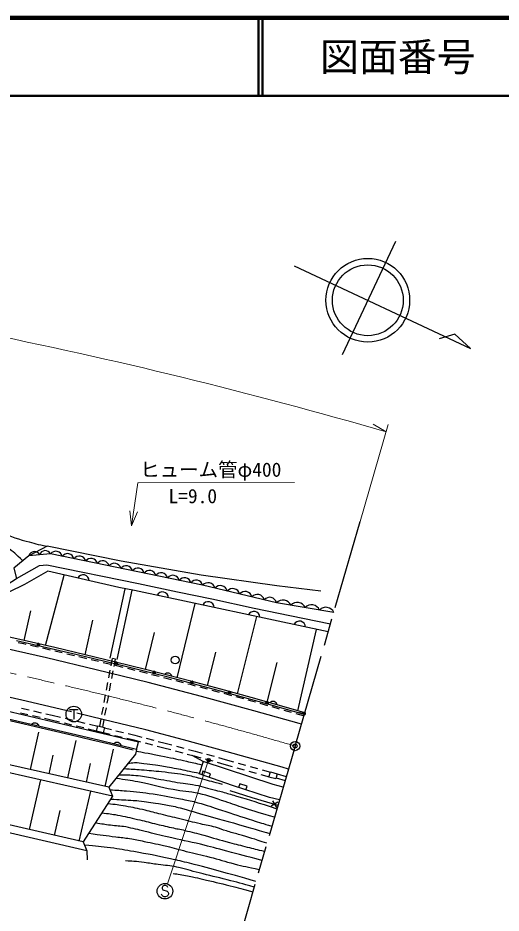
# Model space of a CAD drawing. Units: millimetres at full size, sheet at 1:1000; details may follow other scales. Extents: x 40000 to 680000, y 20000 to 380000.
# Drawn here: x 477822 to 539897, y 265049 to 380000 of the extents above; entities that cross this region are included whole.
import ezdxf
from ezdxf.enums import TextEntityAlignment as Align

# ---------------------------------------------------------------- set-up
doc = ezdxf.new("R2010")
doc.units = ezdxf.units.MM
doc.header["$LTSCALE"] = 1000
doc.header["$PDMODE"] = 32
doc.header["$PDSIZE"] = 500
doc.linetypes.add('CHAIN', pattern=[18.5, 12, -1.5, 3.5, -1.5])
for name, color, linetype, lineweight in [('M-BGD', 7, 'Continuous', 25), ('M-BGD-EXST', 7, 'Continuous', 25), ('M-BMK', 2, 'Continuous', 13), ('M-BMK-OTRS', 5, 'Continuous', 25), ('M-BMK-SRVR', 3, 'Continuous', 25), ('M-STR-HTXT', 7, 'Continuous', 13), ('M-STR-STRC', 7, 'Continuous', 25), ('M-TTL', 2, 'Continuous', 140), ('M-TTL-LINE', 7, 'Continuous', 50)]:
    doc.layers.add(name, color=color, linetype=linetype, lineweight=lineweight)
doc.layers.add('M-TTL-TXT', color=7, linetype='Continuous')
doc.styles.add('ＭＳ ゴシック', font='')
doc.styles.get('ＭＳ ゴシック').set_extended_font_data('MS Gothic')

msp = doc.modelspace()

# ---------------------------------------------------------------- linework, layer by layer
at = {"layer": 'M-BGD'}
for p, q in [((481365, 299418), (483748, 308461)), ((489685, 297801), (491618, 306690)), ((490565, 297610), (492502, 306518)), ((498285, 295269), (500591, 304801)), ((478645, 300047), (479480, 303859)), ((486448, 298212), (487428, 302660)), ((506014, 293215), (508505, 303115)), ((513790, 291024), (516173, 301482)), ((494218, 296320), (495388, 301085)), ((477876, 299806), (478557, 299657)), ((478557, 299657), (478852, 299588)), ((479436, 299453), (480411, 299228)), ((480995, 299093), (481970, 298868)), ((482554, 298732), (483527, 298499)), ((484110, 298360), (485083, 298127)), ((485666, 297987), (486355, 297823)), ((486355, 297823), (486639, 297755)), ((489798, 296820), (489968, 297726)), ((490361, 297653), (489968, 297726)), ((502187, 294247), (503230, 298570)), ((487222, 297616), (488195, 297383)), ((488779, 297244), (489751, 297011)), ((490189, 296734), (490361, 297653)), ((490335, 296871), (491305, 296631)), ((509845, 292146), (511126, 297218)), ((489502, 295247), (489687, 296230)), ((489893, 295162), (490078, 296145)), ((491888, 296486), (492858, 296246)), ((493441, 296101), (494120, 295933)), ((494120, 295933), (494411, 295858)), ((494991, 295707), (495960, 295457)), ((489206, 293675), (489391, 294658)), ((489597, 293589), (489782, 294572)), ((496541, 295307), (497509, 295057)), ((498090, 294907), (499058, 294656)), ((499639, 294506), (499945, 294427)), ((499945, 294427), (500606, 294252)), ((501186, 294098), (502152, 293842)), ((502732, 293688), (503699, 293432)), ((504278, 293275), (505243, 293011)), ((488911, 292102), (489096, 293085)), ((489302, 292017), (489487, 293000)), ((505821, 292853), (506786, 292590)), ((507365, 292432), (507665, 292350)), ((507665, 292350), (508328, 292161)), ((508905, 291997), (509867, 291724)), ((478274, 291360), (479249, 291139)), ((479834, 291007), (480810, 290786)), ((488615, 290530), (488800, 291513)), ((489006, 290445), (489191, 291427)), ((510444, 291560), (511406, 291286)), ((511983, 291122), (512945, 290849)), ((478140, 290775), (479115, 290554)), ((479700, 290422), (480675, 290201)), ((481261, 290068), (482099, 289878)), ((481395, 290653), (482235, 290463)), ((482099, 289878), (483171, 289620)), ((482235, 290463), (483312, 290203)), ((483895, 290062), (484867, 289828)), ((485450, 289687), (486423, 289453)), ((488334, 289034), (488504, 289940)), ((488723, 288937), (488895, 289855)), ((513522, 290685), (514483, 290408)), ((483754, 289479), (484726, 289245)), ((485310, 289104), (486282, 288869)), ((486865, 288729), (487937, 288470)), ((487006, 289312), (488082, 289052)), ((488950, 288823), (489829, 288611)), ((479432, 283487), (480515, 288285)), ((488801, 288221), (489679, 288009)), ((490263, 287869), (491235, 287635)), ((490413, 288471), (491385, 288237)), ((491818, 287495), (492697, 287283)), ((491968, 288096), (492847, 287885)), ((492847, 287885), (493726, 287657)), ((494307, 287506), (495275, 287255)), ((484228, 282405), (485310, 287200)), ((492697, 287283), (493572, 287056)), ((493068, 286062), (493303, 286999)), ((494153, 286906), (495121, 286654)), ((495701, 286504), (496576, 286276)), ((495855, 287104), (496734, 286876)), ((496576, 286276), (497448, 286044)), ((496734, 286876), (497608, 286643)), ((498188, 286489), (499154, 286232)), ((481830, 282946), (482371, 285343)), ((489021, 281323), (490103, 286116)), ((498028, 285890), (498994, 285633)), ((499574, 285478), (500446, 285246)), ((499734, 286077), (500608, 285845)), ((501630, 284512), (500201, 285281)), ((500446, 285246), (501311, 285007)), ((500608, 285845), (501475, 285605)), ((502053, 285445), (503017, 285179)), ((489509, 281213), (476150, 284228)), ((486625, 281864), (487165, 284260)), ((501630, 284512), (501103, 282924)), ((501889, 284847), (502853, 284581)), ((503431, 284422), (504297, 284183)), ((503596, 285019), (504463, 284780)), ((504297, 284183), (505362, 283885)), ((504463, 284780), (505531, 284481)), ((506109, 284319), (507072, 284050)), ((489967, 280084), (475126, 283434)), ((501600, 283279), (501435, 282808)), ((502544, 282949), (501600, 283279)), ((502378, 282477), (502544, 282949)), ((505940, 283723), (506903, 283453)), ((507481, 283292), (508444, 283022)), ((507650, 283888), (508613, 283619)), ((509021, 282861), (510087, 282562)), ((509190, 283457), (510259, 283158)), ((511125, 282912), (512289, 282569)), ((479298, 275773), (480770, 282160)), ((506313, 281653), (506161, 281177)), ((507266, 281348), (506313, 281653)), ((510981, 282412), (512144, 282069)), ((485714, 274295), (487192, 280710)), ((507113, 280871), (507266, 281348)), ((510534, 279479), (511027, 278609)), ((482506, 275034), (483245, 278242)), ((511216, 279290), (510345, 278798)), ((486692, 273043), (474189, 275924)), ((486201, 274183), (474769, 276817))]:
    msp.add_line(p, q, dxfattribs=at)
for points in [[(516726, 306371), (511091, 307052), (501360, 308452), (491106, 310223), (481567, 312167), (479242, 310907), (477305, 309358), (477623, 308007)], [(518404, 303654), (511049, 304899), (501549, 307152), (482023, 311164), (479242, 310907)], [(474668, 305333), (474365, 305904), (477623, 308007), (480581, 309664), (481520, 309774), (493301, 307362), (498328, 306316), (502739, 305397), (508195, 304226), (514439, 302909), (517980, 302192)], [(514667, 290771), (513547, 291094), (507772, 292735), (503906, 293791), (500047, 294814), (494218, 296320), (490342, 297282), (486448, 298212), (482550, 299144), (478645, 300047), (472861, 301318), (468937, 302144), (465030, 302930), (461096, 303710), (457177, 304461), (453244, 305193), (449290, 305898), (443377, 306895), (439452, 307504), (435512, 308103), (432597, 308531), (430730, 308821)], [(517681, 301161), (492782, 306464), (490809, 306847), (481676, 308935), (478650, 307243), (474668, 305333)], [(493303, 286999), (487882, 288279), (481503, 289781), (475688, 291146)], [(493068, 286062), (488187, 287249), (484700, 288062), (475432, 290218)], [(475842, 289985), (478631, 289355), (481558, 288682), (484474, 287989), (487329, 287311), (489774, 286724), (492609, 285993)], [(493068, 286062), (492924, 285478), (489509, 281213)], [(511899, 281227), (510609, 281563), (501630, 284512)], [(511422, 279582), (510148, 279899), (505409, 281417), (501103, 282924)], [(489509, 281213), (489967, 280084), (486201, 274183), (486692, 273043), (486738, 271906)], [(505039, 280786), (507885, 279898), (509748, 279330), (511230, 278920)]]:
    msp.add_lwpolyline(points, dxfattribs=at)
for points in [[(488092, 289094), (488964, 288877), (488795, 288198), (487924, 288415)], [(510269, 283193), (511135, 282943), (510941, 282272), (510075, 282522)]]:
    msp.add_lwpolyline(points, close=True, dxfattribs=at)
msp.add_circle((498033, 297541), 500, dxfattribs=at)
for centre, radius, start, end in [((481349, 310863), 738, 24.07232, 166.49647), ((479959, 310734), 738, 24.07232, 166.49647), ((482706, 310679), 838, 12.16883, 144.60824), ((484208, 310370), 838, 12.16883, 144.60824), ((485710, 310061), 838, 12.16883, 144.60824), ((487212, 309753), 838, 12.16883, 144.60824), ((488714, 309444), 838, 12.16883, 144.60824), ((490216, 309135), 838, 12.16883, 144.60824), ((491718, 308827), 838, 12.16883, 144.60824), ((493220, 308518), 838, 12.16883, 144.60824), ((486205, 307727), 769, 359.80168, 154.44092), ((494722, 308209), 838, 12.16883, 144.60824), ((496224, 307901), 838, 12.16883, 144.60824), ((497726, 307592), 838, 12.16883, 144.60824), ((499228, 307284), 838, 12.16883, 144.60824), ((500730, 306975), 838, 12.16883, 144.60824), ((502246, 306563), 912, 13.51831, 139.8087), ((503829, 306188), 912, 13.51831, 139.8087), ((496393, 305522), 769, 0.65789, 155.29712), ((505413, 305812), 912, 13.51831, 139.8087), ((506996, 305437), 912, 13.51831, 139.8087), ((508579, 305062), 912, 13.51831, 139.8087), ((502262, 304272), 769, 0.65789, 155.29712), ((510163, 304686), 912, 13.51831, 139.8087), ((511865, 304133), 1119, 23.98218, 136.79555), ((513704, 303822), 1119, 23.98218, 136.79555), ((515542, 303510), 1119, 23.98218, 136.79555), ((508130, 303023), 769, 0.65789, 155.29712), ((517381, 303199), 1119, 23.98218, 136.79555), ((513999, 301773), 769, 0.65789, 155.29712), ((497066, 295309), 567, 13.58176, 137.43678), ((510587, 291658), 567, 12.20505, 136.06007), ((480005, 288880), 567, 14.97791, 138.83294), ((490564, 286396), 567, 14.40209, 138.25711)]:
    msp.add_arc(centre, radius, start, end, dxfattribs=at)
for points, knots in [([(478472, 310291), (477535, 311152), (477265, 311415), (476421, 312047), (475767, 312536), (475432, 312878), (474693, 313226), (473802, 313645), (473255, 313795), (472290, 313986), (471345, 314172), (470794, 314128), (469839, 314252), (468643, 314408), (467976, 314522), (466787, 314728), (465876, 314886), (465364, 314974), (464466, 315192), (463125, 315517), (462400, 315800), (461087, 316226), (460141, 316532), (459609, 316699), (458682, 317060), (457760, 317419), (457272, 317688), (456362, 318075), (454864, 318713), (454062, 319178), (452508, 319663), (450368, 320331), (449023, 320088), (446859, 320672), (444429, 321328), (443542, 321762), (440849, 322999)], [0, 0, 0, 0, 1, 1, 1, 2, 2, 2, 3, 3, 3, 4, 4, 4, 5, 5, 5, 6, 6, 6, 7, 7, 7, 8, 8, 8, 9, 9, 9, 10, 10, 10, 11, 11, 11, 12, 12, 12, 12]), ([(451337, 321289), (453949, 320663), (454609, 320503), (456704, 319989), (459733, 319247), (461455, 318920), (464451, 318051), (467415, 317191), (469040, 316585), (471935, 315513), (474668, 314502), (476073, 313560), (478887, 312803), (479926, 312523), (480303, 312408), (481567, 312167)], [0, 0, 0, 0, 1, 1, 1, 2, 2, 2, 3, 3, 3, 4, 4, 4, 5, 5, 5, 5]), ([(493015, 285846), (494778, 285533), (495240, 285455), (496659, 285164), (497766, 284937), (498383, 284797), (499485, 284549), (500269, 284372), (500517, 284315), (501489, 284087)], [0, 0, 0, 0, 1, 1, 1, 2, 2, 2, 3, 3, 3, 3]), ([(491920, 284224), (492319, 284326), (492465, 284353), (492821, 284376), (493289, 284405), (493550, 284310), (494016, 284256), (494601, 284189), (494929, 284155), (495511, 284070), (496314, 283952), (496763, 283878), (497561, 283733), (498471, 283569), (498977, 283456), (499882, 283269), (500370, 283169), (500524, 283137), (501131, 283009)], [0, 0, 0, 0, 1, 1, 1, 2, 2, 2, 3, 3, 3, 4, 4, 4, 5, 5, 5, 6, 6, 6, 6]), ([(490791, 282814), (491821, 282811), (492125, 282810), (492976, 282730), (493841, 282649), (494317, 282537), (495175, 282397), (495573, 282333), (495795, 282284), (496192, 282214), (497309, 282018), (497930, 281883), (499051, 281719), (499523, 281650), (499791, 281634), (500262, 281555), (501297, 281382), (501854, 281175), (502871, 280920), (503349, 280800), (503615, 280729), (504090, 280599), (504751, 280417), (505119, 280309), (505778, 280118), (507868, 279510), (508530, 279277), (511094, 278449)], [0, 0, 0, 0, 1, 1, 1, 2, 2, 2, 3, 3, 3, 4, 4, 4, 5, 5, 5, 6, 6, 6, 7, 7, 7, 8, 8, 8, 9, 9, 9, 9]), ([(504097, 281559), (502848, 281896), (502530, 281983), (501523, 282243), (500769, 282438), (500356, 282593), (499590, 282733), (498311, 282968), (497583, 283035), (496291, 283178), (495282, 283289), (494714, 283332), (493702, 283412), (492803, 283482), (492514, 283501), (491398, 283572)], [0, 0, 0, 0, 1, 1, 1, 2, 2, 2, 3, 3, 3, 4, 4, 4, 5, 5, 5, 5]), ([(510778, 277360), (508906, 277911), (508414, 278048), (506913, 278536), (505942, 278852), (505407, 279058), (504434, 279369), (503119, 279788), (502405, 280115), (501055, 280402), (499781, 280674), (499039, 280670), (497757, 280901), (495983, 281221), (495024, 281577), (493250, 281894), (492146, 282091), (491775, 282154), (490414, 282343)], [0, 0, 0, 0, 1, 1, 1, 2, 2, 2, 3, 3, 3, 4, 4, 4, 5, 5, 5, 6, 6, 6, 6]), ([(489646, 280876), (490660, 280828), (490933, 280807), (491757, 280741), (493098, 280633), (493848, 280543), (495179, 280349), (496672, 280132), (497502, 279962), (498981, 279669), (499752, 279516), (500185, 279427), (500945, 279226), (502151, 278907), (502805, 278655), (503993, 278274), (505541, 277777), (506392, 277452), (507945, 276971), (508920, 276669), (509235, 276573), (510447, 276220)], [0, 0, 0, 0, 1, 1, 1, 2, 2, 2, 3, 3, 3, 4, 4, 4, 5, 5, 5, 6, 6, 6, 7, 7, 7, 7]), ([(489715, 279689), (490992, 279617), (491315, 279601), (492340, 279535), (492736, 279509), (492959, 279504), (493355, 279467), (494342, 279375), (494888, 279262), (495867, 279106), (496612, 278987), (497030, 278917), (497770, 278769), (498123, 278698), (498320, 278650), (498669, 278559), (499993, 278217), (500719, 277968), (502034, 277593), (504233, 276967), (505470, 276637), (507667, 276005), (508647, 275722), (508956, 275634), (510174, 275277)], [0, 0, 0, 0, 1, 1, 1, 2, 2, 2, 3, 3, 3, 4, 4, 4, 5, 5, 5, 6, 6, 6, 7, 7, 7, 8, 8, 8, 8]), ([(509812, 274028), (508057, 274587), (507602, 274742), (506172, 275154), (505563, 275329), (505216, 275403), (504611, 275592), (504061, 275763), (503768, 275907), (503214, 276064), (502469, 276274), (502033, 276315), (501281, 276492), (500235, 276739), (499655, 276901), (498612, 277156), (497670, 277387), (497139, 277505), (496198, 277737), (495400, 277934), (494960, 278070), (494159, 278253), (493180, 278475), (492632, 278604), (491642, 278771), (490745, 278923), (490439, 278961), (489333, 279091)], [0, 0, 0, 0, 1, 1, 1, 2, 2, 2, 3, 3, 3, 4, 4, 4, 5, 5, 5, 6, 6, 6, 7, 7, 7, 8, 8, 8, 9, 9, 9, 9]), ([(488593, 277931), (489552, 277814), (489818, 277776), (490597, 277643), (491624, 277466), (492189, 277316), (493204, 277081), (494057, 276885), (494527, 276744), (495378, 276539), (496232, 276334), (496710, 276217), (497567, 276028), (498232, 275880), (498611, 275823), (499275, 275668), (500229, 275444), (500758, 275296), (501704, 275043), (502991, 274697), (503704, 274472), (504990, 274126), (505885, 273885), (506387, 273754), (507285, 273527), (508152, 273308), (508429, 273242), (509509, 272983)], [0, 0, 0, 0, 1, 1, 1, 2, 2, 2, 3, 3, 3, 4, 4, 4, 5, 5, 5, 6, 6, 6, 7, 7, 7, 8, 8, 8, 9, 9, 9, 9]), ([(509165, 271800), (506965, 272386), (506412, 272534), (504646, 273000), (503328, 273347), (502596, 273566), (501271, 273884), (499690, 274264), (498794, 274429), (497210, 274797), (496019, 275073), (495356, 275244), (494167, 275526), (493196, 275756), (492661, 275932), (491679, 276105), (490921, 276238), (490484, 276222), (489721, 276324), (488953, 276427), (488702, 276469), (487762, 276628)], [0, 0, 0, 0, 1, 1, 1, 2, 2, 2, 3, 3, 3, 4, 4, 4, 5, 5, 5, 6, 6, 6, 7, 7, 7, 7]), ([(486920, 275309), (488617, 275077), (489048, 275015), (490413, 274842), (491102, 274755), (491492, 274733), (492177, 274624), (492913, 274507), (493318, 274403), (494048, 274253), (495181, 274019), (495818, 273896), (496946, 273633), (497925, 273404), (498460, 273224), (499436, 272979), (500621, 272682), (501296, 272559), (502479, 272250), (503704, 271930), (504373, 271685), (505600, 271374), (506854, 271056), (507275, 270969), (508830, 270644)], [0, 0, 0, 0, 1, 1, 1, 2, 2, 2, 3, 3, 3, 4, 4, 4, 5, 5, 5, 6, 6, 6, 7, 7, 7, 8, 8, 8, 8]), ([(508388, 269119), (504280, 270282), (503212, 270619), (499859, 271445), (498917, 271676), (498394, 271827), (497445, 272025), (495603, 272410), (494570, 272625), (492717, 272947), (491556, 273149), (490907, 273266), (489739, 273425), (488430, 273602), (487990, 273637), (486375, 273779)], [0, 0, 0, 0, 1, 1, 1, 2, 2, 2, 3, 3, 3, 4, 4, 4, 5, 5, 5, 5]), ([(508179, 268400), (506499, 268861), (506064, 268980), (504702, 269328), (503301, 269687), (502506, 269851), (501104, 270207), (499989, 270491), (499381, 270721), (498254, 270956), (497319, 271151), (496777, 271151), (495832, 271283), (495128, 271381), (494735, 271448), (494031, 271540), (493517, 271606), (493230, 271648), (492714, 271688), (492302, 271719), (492163, 271726), (491657, 271742)], [0, 0, 0, 0, 1, 1, 1, 2, 2, 2, 3, 3, 3, 4, 4, 4, 5, 5, 5, 6, 6, 6, 7, 7, 7, 7]), ([(497778, 270122), (498083, 270095), (498168, 270085), (498417, 270052), (498792, 270001), (498999, 269949), (499371, 269880), (499723, 269815), (499922, 269784), (500271, 269708), (500768, 269600), (501043, 269526), (501537, 269408), (502921, 269079), (503701, 268913), (505079, 268562), (506224, 268271), (506591, 268173), (508001, 267786)], [0, 0, 0, 0, 1, 1, 1, 2, 2, 2, 3, 3, 3, 4, 4, 4, 5, 5, 5, 6, 6, 6, 6])]:
    msp.add_open_spline(points, degree=3, knots=knots, dxfattribs=at)
msp.add_open_spline([(514626, 290629), (514457, 290673), (514262, 290722), (514001, 290787)], degree=3, dxfattribs=at)
at = {"layer": 'M-BGD-EXST'}
for p, q in [((484455, 291202), (485555, 291202)), ((485005, 291202), (485005, 289952))]:
    msp.add_line(p, q, dxfattribs=at)
msp.add_circle((485005, 290602), 1000, dxfattribs=at)
at = {"layer": 'M-BMK', "linetype": 'CHAIN'}
msp.add_arc((346309, -289750), 600000, 73.82717, 83.52209, dxfattribs=at)
at = {"layer": 'M-BMK-OTRS', "linetype": 'CHAIN'}
for q in [(521786, 315318), (505074, 257693)]:
    msp.add_line((513430, 286505), q, dxfattribs=at)
at = {"layer": 'M-BMK-SRVR'}
msp.add_line((526311, 351280), (519482, 336730), dxfattribs=at)
msp.add_lwpolyline([(513317, 348178), (535949, 337556), (533942, 339410), (531927, 338789)], dxfattribs=at)
for centre, radius in [((522772, 343740), 5376), ((522772, 343740), 4548), ((513430, 286505), 600)]:
    msp.add_circle(centre, radius, dxfattribs=at)
msp.add_point((513430, 286505), dxfattribs=at)
at = {"layer": 'M-STR-HTXT'}
for p, q in [((521786, 315318), (525407, 327804)), ((525129, 326843), (523443, 327853)), ((492436, 314761), (492212, 316713)), ((492436, 314761), (493202, 316570)), ((502325, 284684), (497027, 268811))]:
    msp.add_line(p, q, dxfattribs=at)
msp.add_lwpolyline([(492436, 314761), (493232, 320278), (513369, 320328)], dxfattribs=at)
for radius in [150, 120, 90, 60, 30, 20]:
    msp.add_circle((502325, 284684), radius, dxfattribs=at)
for radius in [642000, 565000]:
    msp.add_arc((346309, -289750), radius, 73.82717, 83.52209, dxfattribs=at)
msp.add_point((502325, 284684), dxfattribs=at)
at = {"layer": 'M-STR-STRC'}
for p, q in [((496438, 268499), (496347, 268317)), ((496347, 268317), (496347, 268226)), ((496347, 268226), (496438, 268044)), ((496620, 268590), (496438, 268499)), ((496438, 268044), (496983, 267862)), ((496802, 268590), (496620, 268590)), ((496983, 268499), (496802, 268590)), ((497074, 268317), (496983, 268499)), ((496983, 267862), (497074, 267771)), ((496347, 267317), (496256, 267499)), ((496438, 267226), (496347, 267317)), ((496620, 267135), (496438, 267226)), ((496802, 267135), (496620, 267135)), ((496983, 267226), (496802, 267135)), ((497074, 267317), (496983, 267226)), ((497074, 267771), (497165, 267590)), ((497165, 267499), (497074, 267317)), ((497165, 267590), (497165, 267499))]:
    msp.add_line(p, q, dxfattribs=at)
for points in [[(514242, 289306), (513963, 289388), (508143, 291040), (501416, 292881), (494542, 294669), (487887, 296298), (481489, 297814), (477532, 298722), (471772, 299997), (464454, 301501), (458094, 302718), (451527, 303917), (445301, 305006), (439223, 305994), (432505, 307005), (430270, 307349)], [(484691, 290885), (478319, 292392), (472468, 293706), (465719, 295134), (459303, 296386), (451570, 297819), (445974, 298806), (438777, 300009), (432978, 300873), (429581, 301379)], [(514599, 290536), (514457, 290577), (508692, 292219), (502905, 293793), (497111, 295325), (491286, 296790), (485446, 298201), (481559, 299125), (477654, 300017)], [(512571, 283544), (511791, 283774), (504724, 285762), (499092, 287298), (494237, 288565), (488728, 289923), (485412, 290709)]]:
    msp.add_lwpolyline(points, dxfattribs=at)
for centre, radius in [((480461, 299491), 100), ((490475, 297101), 100), ((495327, 295890), 100), ((500168, 294633), 100), ((504999, 293340), 100), ((509821, 292014), 100), ((496711, 267862), 1000)]:
    msp.add_circle(centre, radius, dxfattribs=at)
for centre, radius, start, end in [((480461, 299491), 188, 310.25531, 203.99511), ((480461, 299491), 150, 298.53483, 215.71559), ((480461, 299491), 112, 257.12525, 257.12517), ((490475, 297101), 188, 309.54927, 203.28906), ((490475, 297101), 150, 297.82879, 215.00954), ((490475, 297101), 112, 256.41919, 256.41914), ((495327, 295890), 188, 309.01618, 202.75598), ((495327, 295890), 150, 297.2957, 214.47646), ((495327, 295890), 112, 255.88611, 255.88605), ((500168, 294633), 188, 308.31237, 202.05217), ((500168, 294633), 150, 296.59189, 213.77265), ((500168, 294633), 112, 255.18231, 255.18223), ((504999, 293340), 188, 307.91755, 201.65734), ((504999, 293340), 150, 296.19707, 213.37782), ((504999, 293340), 112, 254.78749, 254.7874), ((509821, 292014), 188, 307.23417, 200.97396), ((509821, 292014), 150, 295.51369, 212.69444), ((509821, 292014), 112, 254.10409, 254.10404), ((514641, 290680), 150, 253.73971, 73.73971)]:
    msp.add_arc(centre, radius, start, end, dxfattribs=at)
at = {"layer": 'M-TTL'}
msp.add_line((680000, 380000), (40000, 380000), dxfattribs=at)
at = {"layer": 'M-TTL-LINE'}
for p, q in [((508747, 380000), (508747, 370000)), ((509247, 380000), (509247, 370000)), ((40000, 370000), (680000, 370000))]:
    msp.add_line(p, q, dxfattribs=at)

# ---------------------------------------------------------------- texts
at = {"layer": 'M-STR-HTXT', "style": 'ＭＳ ゴシック'}
for s, p in [('ヒューム管φ400', (493532, 320528)), ('L=9.0', (497172, 317131))]:
    msp.add_text(s, height=1833, dxfattribs=at).set_placement(p, align=Align.BOTTOM_LEFT)
at = {"layer": 'M-TTL-TXT', "style": 'ＭＳ ゴシック'}
msp.add_text('図面番号', height=3666, dxfattribs=at).set_placement((526622, 375000), align=Align.MIDDLE_CENTER)

doc.saveas('drawing.dxf')
